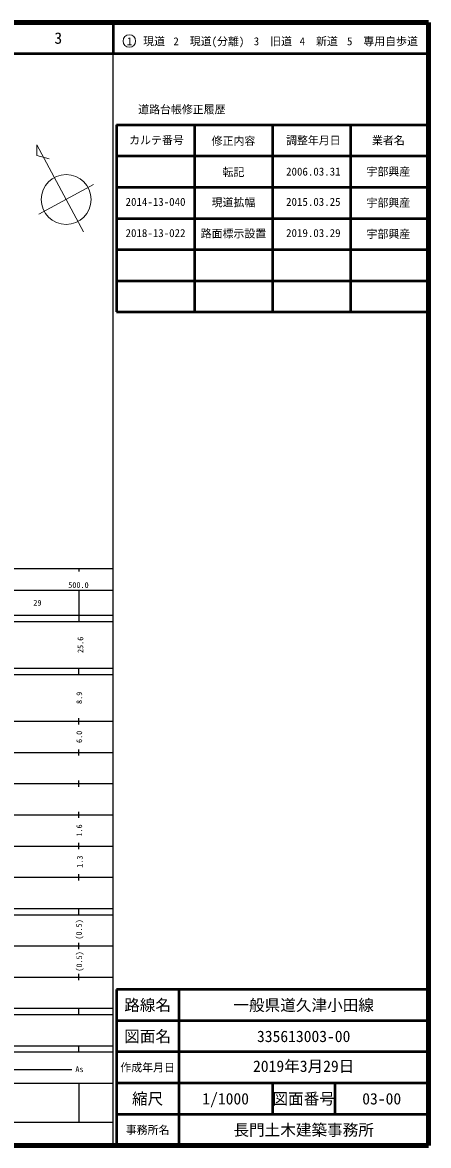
# Model space of a CAD drawing. Units: millimetres on the paper, enlarged 1000 times. Extents: x 40000 to 680000, y 20000 to 380000.
# Drawn here: x 549903 to 680000, y 20000 to 380000 of the extents above; entities that cross this region are included whole.
import ezdxf
from ezdxf.enums import TextEntityAlignment as Align

# ---------------------------------------------------------------- set-up
doc = ezdxf.new("R2010")
doc.units = ezdxf.units.MM
doc.header["$LTSCALE"] = 1000
for name, color, linetype, lineweight in [('M-BGD', 7, 'Continuous', 13), ('M-TTL', 2, 'Continuous', 140), ('M-TTL-BAND', 7, 'Continuous', 25), ('M-TTL-FRAM', 2, 'Continuous', 50), ('M-TTL-LINE', 7, 'Continuous', 50), ('M-TTL-TXT', 7, 'Continuous', 13)]:
    doc.layers.add(name, color=color, linetype=linetype, lineweight=lineweight)
doc.styles.add('ＭＳ ゴシック', font='')
doc.styles.get('ＭＳ ゴシック').set_extended_font_data('MS Gothic')

msp = doc.modelspace()

# ---------------------------------------------------------------- linework, layer by layer
at = {"layer": 'M-BGD'}
msp.add_line((555120, 318555), (572666, 328008), dxfattribs=at)
msp.add_lwpolyline([(569476, 312919), (554481, 340753), (554493, 337392), (558453, 336288)], dxfattribs=at)
msp.add_circle((563910, 323254), 7965, dxfattribs=at)
at = {"layer": 'M-TTL'}
for p, q in [((680000, 380000), (40000, 380000)), ((680000, 20000), (680000, 380000)), ((40000, 20000), (680000, 20000))]:
    msp.add_line(p, q, dxfattribs=at)
at = {"layer": 'M-TTL-BAND'}
for p, q in [((579000, 20000), (579000, 370000)), ((40000, 205000), (579000, 205000)), ((568000, 205000), (568000, 204000)), ((68000, 198000), (579000, 198000)), ((568000, 198000), (568000, 188000)), ((40000, 190000), (579000, 190000)), ((40000, 188000), (579000, 188000)), ((40000, 173000), (579000, 173000)), ((568000, 171000), (568000, 173000)), ((40000, 171000), (579000, 171000)), ((40000, 156000), (579000, 156000)), ((568000, 155000), (568000, 157000)), ((46000, 146000), (579000, 146000)), ((568000, 145000), (568000, 147000)), ((568000, 135000), (568000, 137000)), ((52000, 136000), (579000, 136000)), ((46000, 126000), (579000, 126000)), ((568000, 125000), (568000, 127000)), ((52000, 116000), (579000, 116000)), ((568000, 115000), (568000, 117000)), ((46000, 106000), (579000, 106000)), ((568000, 105000), (568000, 107000)), ((40000, 96000), (579000, 96000)), ((40000, 94000), (579000, 94000)), ((568000, 94000), (568000, 96000)), ((49000, 84000), (579000, 84000)), ((568000, 83000), (568000, 85000)), ((40000, 74000), (579000, 74000)), ((568000, 73000), (568000, 75000)), ((40000, 64000), (579000, 64000)), ((40000, 62000), (579000, 62000)), ((568000, 62000), (568000, 64000)), ((40000, 52000), (579000, 52000)), ((568000, 50000), (568000, 52000)), ((40000, 50000), (579000, 50000)), ((210554, 44406), (565671, 44406)), ((40000, 40000), (579000, 40000)), ((568000, 40000), (568000, 27500)), ((68000, 27500), (579000, 27500))]:
    msp.add_line(p, q, dxfattribs=at)
at = {"layer": 'M-TTL-FRAM'}
for p, q in [((580000, 347197), (580000, 287197)), ((580000, 347197), (680000, 347197)), ((580000, 287197), (680000, 287197)), ((680000, 70000), (580000, 70000)), ((580000, 70000), (580000, 20000))]:
    msp.add_line(p, q, dxfattribs=at)
at = {"layer": 'M-TTL-LINE'}
for p, q in [((579000, 380000), (579000, 370000)), ((40000, 370000), (680000, 370000)), ((605000, 347197), (605000, 287197)), ((630000, 347197), (630000, 287197)), ((655000, 347197), (655000, 287197)), ((580000, 337197), (680000, 337197)), ((580000, 327197), (680000, 327197)), ((580000, 317197), (680000, 317197)), ((580000, 307197), (680000, 307197)), ((580000, 297197), (680000, 297197)), ((600000, 70000), (600000, 20000)), ((680000, 60000), (580000, 60000)), ((680000, 50000), (580000, 50000)), ((680000, 40000), (580000, 40000)), ((630000, 40000), (630000, 30000)), ((650000, 40000), (650000, 30000)), ((680000, 30000), (580000, 30000))]:
    msp.add_line(p, q, dxfattribs=at)
at = {"layer": 'M-TTL-TXT'}
msp.add_circle((584147, 374034), 2000, dxfattribs=at)

# ---------------------------------------------------------------- texts
at = {"layer": 'M-TTL-BAND', "style": 'ＭＳ ゴシック'}
msp.add_text('500.0', height=1833, dxfattribs=at).set_placement((567844, 198195), align=Align.BOTTOM_CENTER)
for s, p in [('29', (554692, 193992)), ('As', (568167, 44455))]:
    msp.add_text(s, height=1833, dxfattribs=at).set_placement(p, align=Align.MIDDLE_CENTER)
for s, p in [('25.6', (568468, 180500)), ('8.9', (568093, 163500)), ('6.0', (568093, 151000)), ('1.6', (568093, 121000)), ('1.3', (568280, 111000)), ('(0.5)', (568013, 89266)), ('(0.5)', (568086, 79000))]:
    msp.add_text(s, height=1833, rotation=90, dxfattribs=at).set_placement(p, align=Align.MIDDLE_CENTER)
at = {"layer": 'M-TTL-TXT', "style": 'ＭＳ ゴシック'}
for s, height, p in [('3', 3666, (561372, 375000)), ('1\u3000現道', 2566, (589448, 373958)), ('2\u3000現道(分離)', 2566, (609619, 373958)), ('3\u3000旧道', 2566, (630121, 373958)), ('4\u3000新道', 2566, (644824, 373958)), ('5\u3000専用自歩道', 2566, (665228, 373958)), ('道路台帳修正履歴', 2566, (600968, 352113)), ('カルテ番号', 2566, (592839, 342277)), ('修正内容', 2566, (617509, 342023)), ('調整年月日', 2566, (643089, 342197)), ('業者名', 2566, (667134, 342197)), ('転記', 2566, (617509, 332023)), ('2006.03.31', 2566, (643089, 332197)), ('宇部興産', 2566, (667134, 332197)), ('宇部興産', 2566, (667134, 322197)), ('宇部興産', 2566, (667134, 312197)), ('路線名', 3666, (590000, 65000)), ('一般県道久津小田線', 3666, (640000, 65000)), ('図面名', 3666, (590000, 55000)), ('335613003-00', 3666, (640000, 55000)), ('作成年月日', 2566, (590000, 45000)), ('縮尺', 3666, (590000, 35000)), ('1/1000', 3666, (615000, 35000)), ('図面番号', 3666, (640000, 35000)), ('03-00', 3666, (665000, 35000)), ('事務所名', 2566, (590000, 25000)), ('長門土木建築事務所', 3666, (640000, 25000))]:
    msp.add_text(s, height=height, dxfattribs=at).set_placement(p, align=Align.MIDDLE_CENTER)
for s, height, p in [('2014-13-040', 2566, (592533, 320442)), ('現道拡幅', 2566, (617509, 320273)), ('2015.03.25', 2566, (643089, 320447)), ('2018-13-022', 2566, (592533, 310442)), ('路面標示設置', 2566, (617509, 310273)), ('2019.03.29', 2566, (643089, 310447)), ('2019年3月29日', 3666, (640000, 42500))]:
    msp.add_text(s, height=height, dxfattribs=at).set_placement(p, align=Align.BOTTOM_CENTER)

doc.saveas('drawing.dxf')
